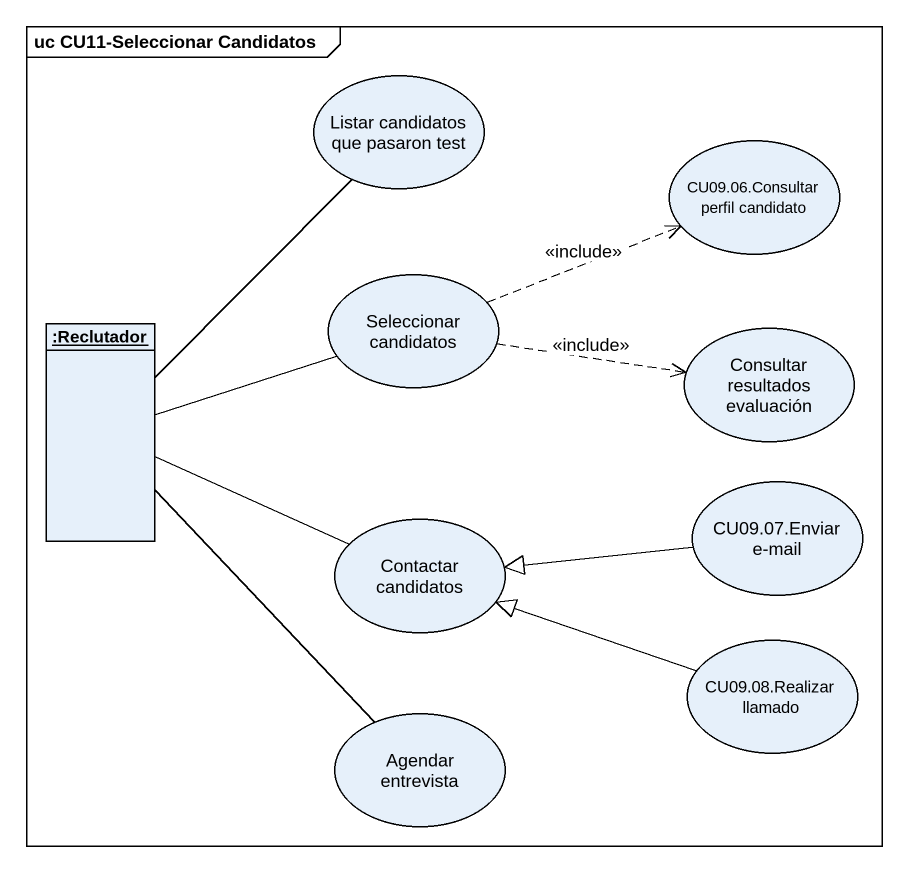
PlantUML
@startuml
mainframe uc CU11-Seleccionar Candidatos
allowmixing
hide circle
hide empty members
usecase "Listar candidatos que pasaron test" as Listar_candidatos_que
usecase "CU09.06.Consultar perfil candidato" as CU09_06_Consultar_perfil
object ":Reclutador" as Reclutador
usecase "Seleccionar candidatos" as Seleccionar_candidatos
usecase "Consultar resultados evaluación" as Consultar_resultados
usecase "CU09.07.Enviar e-mail" as CU09_07_Enviar_e_mail
usecase "Contactar candidatos" as Contactar_candidatos
usecase "CU09.08.Realizar llamado" as CU09_08_Realizar_llamado
usecase "Agendar entrevista" as Agendar_entrevista
Reclutador -up- Listar_candidatos_que
Reclutador -right- Seleccionar_candidatos
Reclutador -right- Contactar_candidatos
Reclutador -- Agendar_entrevista
Seleccionar_candidatos .right.> CU09_06_Consultar_perfil : <<include>>
Seleccionar_candidatos .right.> Consultar_resultados : <<include>>
CU09_07_Enviar_e_mail -left-|> Contactar_candidatos
CU09_08_Realizar_llamado -left-|> Contactar_candidatos
@enduml
